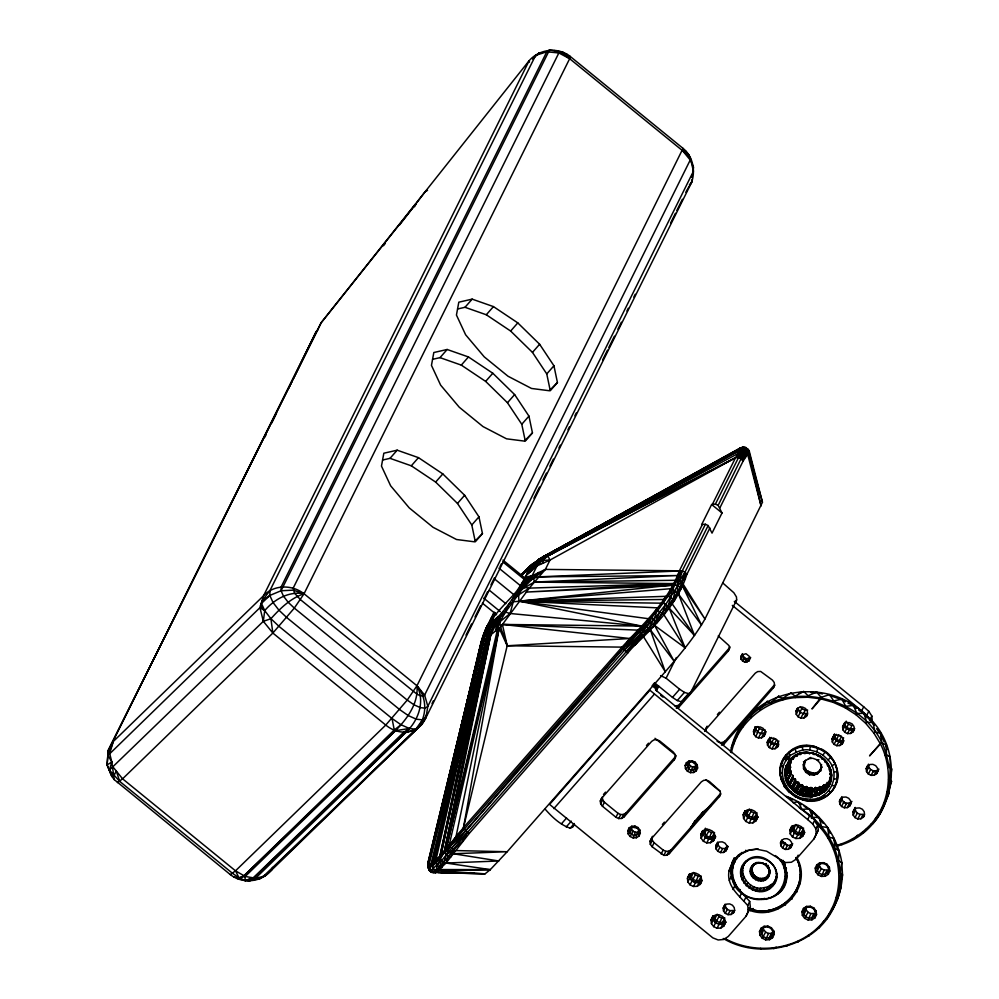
<?xml version="1.0" encoding="UTF-8"?>
<svg xmlns="http://www.w3.org/2000/svg" width="999" height="999" viewBox="0 0 999 999"><rect width="100%" height="100%" fill="white"/><g stroke="black" fill="none" stroke-linecap="round" stroke-linejoin="round"><path stroke-width="1.5" d="M702.434 524.4L701.635 524.65L711.638 504.52L715.396 504.12L718.144 505.407L722.015 512.974L712.025 533.116L708.141 525.549L705.406 524.25L702.434 524.4L679.32 570.978C668.169 601.51 643.356 623.651 622.04 647.127L463.486 827.609L441.083 854.982L430.107 865.084L429.795 867.856L431.431 872.277L433.991 872.577L431.431 872.277L430.769 870.678L429.345 870.491L428.321 867.944L428.271 861.662L481.368 642.307C486.051 622.102 500.424 609.053 513.736 594.592C524.999 582.454 528.159 564.26 543.993 556.268L740.509 448.988L741.071 447.914L743.343 447.152L746.053 447.652L749.4 451.673L762.449 502.285L704.957 619.005C694.043 638.186 679.507 655.007 665.272 671.765L507.18 851.735L490.309 869.63L485.039 873.85L431.431 872.277L429.345 870.491L427.834 866.558L428.271 861.662L481.368 642.307L488.723 625.162L492.632 620.566L492.632 619.405M806.218 788.099L811.962 788.149C809.465 795.366 804.407 796.977 798.351 794.08C792.644 790.234 787.274 785.601 785.564 778.521C786.026 775.224 788.086 765.309 791.32 771.44L790.671 773.975L792.956 775.486L792.919 778.134L795.429 779.17L792.132 785.788L792.582 790.097C805.793 803.858 833.366 794.655 831.518 774.375C830.294 755.306 804.158 745.004 790.671 758.865L790.883 759.515L793.343 758.74L794.655 756.093M527.435 572.14L527.447 570.978L535.726 562.337L735.564 457.679L738.523 457.542L741.258 458.828L743.044 461.213L719.917 507.792M743.044 461.213L749.125 452.023L745.841 448.563L741.071 447.914L543.081 556.918L740.509 448.988L735.564 457.679L549.999 560.064L545.367 569.405L529.295 588.111L500.724 626.81L486.85 638.061L429.345 870.491L435.639 872.789L446.041 863.036L469.293 833.378L627.847 652.896C639.31 639.16 654.008 625.936 657.679 607.867L519.155 601.186L513.261 601.848L508.903 603.97L500.886 614.198L493.431 620.616L483.766 636.276L428.271 863.748L431.206 853.408M776.061 880.519L775.386 879.907C782.879 859.327 747.09 847.602 742.02 869.417C737.262 888.148 767.644 899.025 775.037 880.756L771.965 885.464L772.464 886.35C757.042 903.246 728.121 876.198 746.378 860.813C761.787 846.965 787.524 870.816 772.464 886.35M810.813 788.636C808.104 788.548 793.031 783.516 802.372 784.827L799.088 791.445L800.311 794.342L804.969 796.353L805.356 795.654L811.887 796.715L811.912 794.292L815.409 787.462L818.868 788.735L823.875 786.725M790.883 759.515L795.404 755.232L801.673 752.859C811.213 751.335 825.299 755.144 827.484 765.609L829.994 767.869C832.492 774.3 831.156 780.843 828.471 786.862L824.175 791.745L818.481 795.129L811.887 796.715L804.969 796.353L800.586 794.367L804.045 787.112L806.555 786.563L808.428 788.448L804.969 796.353L809.477 796.153L813.211 788.96L818.868 788.735L822.627 787.025L824.075 784.864C831.655 782.567 821.303 794.917 818.481 795.129L814.197 795.741L811.912 794.292L810.114 796.066L813.698 788.848L815.409 787.462L814.197 795.741L811.887 796.715M451.598 766.97L480.931 642.619L486.288 627.834L494.155 612.437L494.817 612.562L486.288 627.834L484.64 633.266M777.634 893.069L780.519 891.195C788.548 882.567 786.4 870.354 783.041 860.364C806.268 914.16 712.125 910.451 735.626 858.491L741.995 852.384L742.382 853.358C720.841 867.507 737.624 902.159 761.5 899.425C784.227 900.174 793.768 868.143 775.324 855.556M469.293 833.378L465.771 830.781L463.486 827.609L507.18 645.779C504.945 635.564 496.853 624.962 500.886 614.198L490.771 634.902L444.468 850.798L437.137 865.471L435.826 872.651L433.067 872.277L432.617 863.336L486.85 638.061L485.526 635.139L487.799 629.957L495.079 619.592L490.122 628.221L486.975 637.961L439.885 856.243L435.839 863.024L432.317 866.208L428.321 867.944L430.107 865.084L428.271 865.271L428.808 868.955L428.808 866.633M724.887 938.536C757.604 956.443 803.109 949.587 825.649 918.743C847.264 889.947 841.245 846.702 815.446 822.552M723.251 938.486C763.611 962.424 824.487 944.492 837.574 897.264C841.133 885.938 839.372 874.038 841.807 862.524C839.797 849.924 834.852 837.999 827.609 827.509C817.319 813.236 802.721 802.547 786.313 796.353L792.744 799.937M836.463 846.19C894.942 832.142 910.813 750.112 863.985 713.348C821.465 672.827 741.42 691.358 730.494 752.022M803.258 798.476L810.314 799.275L811.051 801.023L803.208 800.124L803.258 798.476C786.325 794.992 775.786 773.001 787.212 758.84L786.151 755.157C810.189 725.861 857.779 768.219 828.958 793.955C805.206 817.294 763.736 779.67 786.45 754.557C779.158 763.161 777.522 776.835 784.827 785.888M111.838 776.448L107.093 764.909L108.217 750.524L321.178 322.714L529.158 60.677C539.31 49.063 557.929 46.653 570.129 56.369L683.041 148.376C692.981 156.381 695.654 170.679 691.583 182.48L425.986 717.544L421.628 724.55L271.366 870.316C261.426 882.329 242.495 884.227 230.332 874.612L114.236 779.595L111.838 776.448L107.093 764.909L108.217 750.524L321.178 322.714L415.696 204.083M425.986 717.544L422.515 719.879L416.308 719.193L408.291 715.584L399.687 709.602L286.775 617.582L278.896 610.139L272.952 602.372L269.83 595.454L270.017 590.446L535.614 55.382L546.803 51.786L549.512 49.95L562.999 52.248L569.655 58.691L682.567 150.699L690.309 157.867L693.431 171.266L427.822 706.318L425.986 717.544C418.456 734.44 399.325 736.3 385.764 725.062L272.852 633.054L263.336 621.316L259.94 607.667L263.549 595.741L529.158 60.677L529.482 62.138M114.236 779.595L111.813 762.012L108.029 755.394L113.299 741.495L263.549 595.741C274.038 584.365 292.232 584.565 304.046 593.756L416.958 685.764L424.625 695.067L427.822 706.318L425.112 708.154L420.242 707.617L413.973 704.782L407.23 700.099L294.318 608.091L288.162 602.26L283.491 596.178L281.056 590.759L281.194 586.838L546.803 51.786L558.853 52.947L569.655 58.691L304.046 593.756L294.318 608.091L272.852 633.054L122.59 778.82L117.42 782.592M687.961 188.324L691.583 182.48L691.683 179.982M526.523 574.525L531.418 570.891L531.893 566.833L542.082 559.003L743.244 448.064L743.343 447.152L745.841 448.563L744.917 450.874L718.144 505.407M789.048 764.71L785.476 772.339L785.751 776.385L790.571 767.22C789.485 760.501 782.292 773.064 787.287 773.838L790.571 767.22M828.683 914.622C837.861 903.583 841.545 888.96 842.519 874.899L840.321 872.951L838.586 860.601L839.035 850.299L834.789 848.563C827.609 831.742 815.172 817.145 799.337 807.954M446.278 848.563L499.787 619.705L490.122 628.221L440.122 858.503L443.668 862.487L446.041 863.036L498.826 860.988L453.246 853.733L453.446 849.537L467.569 832.317L626.123 651.835L641.783 635.302L635.439 644.617L626.123 651.835L622.04 647.127L507.18 645.779L499.175 628.084L446.278 848.563L490.771 634.902L493.206 625.599L497.564 617.444L490.122 628.221L486.251 630.781L482.892 636.538L480.931 642.619L486.85 638.061L439.885 856.243M265.372 874.824L259.603 878.908L245.017 880.569L245.217 876.448L395.479 730.694C407.18 718.731 418.593 703.371 416.958 685.764L683.041 148.376M751.66 876.173L752.547 875.486L752.672 873.014L751.972 868.431L754.482 863.785C741.658 876.66 769.58 888.923 769.667 869.867L768.356 875.261L769.005 875.936C763.736 887.462 744.667 877.209 751.56 866.483C757.517 857.105 773.701 865.796 769.005 875.936M769.68 870.978L768.293 868.481L768.418 866.021M831.643 774.138L829.682 778.109L830.494 781.181L828.471 786.862L823.476 790.334L824.175 791.745L823.126 791.732L827.097 782.367M755.556 879.807L757.829 877.846L753.446 875.236L752.035 873.001L752.672 873.014C755.506 880.044 767.244 880.494 769.455 872.776L768.818 873.663L769.53 872.264L768.993 873.064L769.705 873.526M768.93 868.506L763.174 863.136L758.129 863.061L753.221 864.597L753.758 865.159L754.482 863.785M826.398 788.636L826.585 785.826L831.855 775.524M793.905 779.495L795.429 779.17L795.791 781.63L799.262 784.14L798.825 784.702L803.795 787.012L800.099 794.168L798.351 794.08L799.088 791.445L796.29 792.132L792.582 790.097L796.24 781.917L798.613 782.329C800.162 789.422 809.452 783.228 800.311 794.342L803.795 787.012L802.372 784.827M828.558 785.539L829.819 783.091L828.471 786.862L826.585 785.826L828.82 785.351M760.751 881.093L760.314 878.496L758.079 880.781M788.848 767.02L789.048 764.385M732.529 874.525L732.23 878.021L732.929 878.196M798.101 753.596L796.777 756.243L793.818 756.668L793.343 758.74L790.484 759.54L790.571 761.9C780.144 766.221 784.814 788.798 795.329 788.948L799.262 784.14L795.841 791.832L793.406 789.073L792.582 790.097M785.289 876.235L786.313 875.998L786.962 872.489L786.038 871.802L786.338 868.306L784.078 868.156M427.834 866.558L428.271 861.662M837.212 845.179C850.399 841.62 862.1 833.678 871.353 823.738L872.452 824.075C889.747 805.619 890.284 780.306 890.171 756.68L886.425 754.832C868.206 686.126 755.331 671.865 733.316 744.842M293.556 378.221L316.096 331.73L317.994 329.633M780.519 775.299L780.431 767.819L783.915 758.104L787.212 758.84L789.247 760.489L788.099 763.186L790.271 760.202L789.247 760.489C786.875 764.685 781.293 775.236 788.036 778.059L787 781.131L789.672 782.105L792.956 775.486M753.758 865.159L753.845 864.322L752.447 866.645L751.56 866.483M767.644 878.034L767.195 876.335L767.744 876.897L766.995 876.573L765.359 878.658L765.709 879.669M759.565 891.47L760.726 888.236L767.482 887.037L773.014 883.353M441.083 854.982L486.975 637.961L487.799 629.957M732.404 868.955L733.94 861.712L736.063 858.166L736.625 858.965M627.847 652.896L626.123 651.835L646.753 626.823L656.081 609.777L657.654 610.514L672.389 590.109L681.455 570.879L677.097 575.574C678.059 584.215 678.321 593.069 674.138 601.048L670.841 597.315L668.343 596.303L665.471 597.452C654.432 616.92 637.674 632.292 624.313 650.299L465.771 830.781L441.521 860.763L430.894 870.466M871.353 823.738C890.521 802.16 893.443 769.305 880.406 743.88L881.642 743.056L886.375 744.642L886.425 754.832L889.197 767.07L891.907 769.03L889.909 779.445L891.57 781.355L888.523 791.645L889.16 793.343L879.682 814.247L878.383 815.084M792.132 785.788L788.199 784.752L787.287 781.38L790.871 774.163L787.175 781.33L790.671 773.975L789.36 769.517L785.838 776.885L789.51 769.742L790.596 773.501L786.975 780.856L787.337 777.697L785.564 778.521L786.975 780.856L790.571 773.738L788.96 768.731M708.141 525.549L685.014 572.127L681.842 582.055L681.043 588.935L680.094 586.85L675.399 584.74L519.155 601.186C517.045 593.019 521.953 586.213 526.785 580.244L528.384 581.131L533.728 578.196L545.367 569.405L682.28 570.841L685.014 572.127L686.8 574.512C677.946 602.872 656.343 624.475 635.439 644.617M760.726 888.236C747.689 888.648 737.25 872.214 745.866 861.4L744.817 863.511L743.955 863.298M748.463 908.203C778.209 921.403 812.624 886.962 796.053 857.704L796.89 857.691C813.948 887.799 778.508 923.238 747.901 909.614M493.543 617.032L485.502 629.72L482.879 635.938L482.342 639.997M795.154 697.614L807.904 697.24L808.091 695.741L803.696 691.458L795.154 696.128L795.154 697.614C765.296 700.536 737.312 722.714 731.418 752.722M113.074 767.082L122.59 778.82L235.502 870.828L245.217 876.448L259.603 878.908L253.559 877.946L245.017 880.569L239.036 877.871L232.63 873.413L119.718 781.405L109.415 770.067L263.336 621.316L264.71 610.626L261.463 603.421L261.9 601.186L270.017 590.446M496.828 629.994L499.75 621.878L505.744 611.75L532.205 575.574L536.85 566.221L536.763 562.637L534.003 563.024L531.63 564.71L521.216 574.612M759.652 912.124L759.852 910.626M805.132 761.001L803.346 764.597L806.156 769.592L805.768 772.302L809.415 774.637L813.686 775.174L817.594 773.763L821.84 767.095L819.804 762.824L816.795 759.752L812.724 758.266L808.503 758.716L805.132 761.001L803.346 764.597L803.583 768.668L805.768 772.302L807.579 771.016L813.149 773.201L817.02 772.577L820.129 770.404L821.84 767.095M820.828 698.863L833.154 702.322L833.703 700.898L829.532 694.655L821.053 697.339L811.962 708.953L820.828 698.863L821.053 697.339L816.683 692.07L808.091 695.741M828.883 784.927L828.571 782.142L830.294 781.43L828.895 785.077L830.981 780.893L830.381 780.431L831.143 776.435L829.869 773.888L830.893 772.152L827.509 763.848C829.257 764.66 832.841 775.911 829.12 769.655L829.645 768.019L830.718 771.765M674.949 590.909L672.252 603.97L694.492 635.414L678.558 594.193L671.216 588.661L519.155 601.186L641.72 626.073L645.104 625.024L648.613 618.743L651.485 617.906L657.005 622.777L661.987 613.786L665.709 604.457L677.946 585.339L682.28 570.841L705.406 524.25M499.787 619.705L495.479 631.081L497.889 617.132L488.486 636.75L444.468 850.798L444.942 852.871L448.501 856.493L450.624 857.117L453.446 849.537L462.15 841.87L467.569 832.317L451.536 848.089L450.012 846.39L449.238 844.904L499.175 628.084L463.486 827.609M750.574 873.788L751.548 873.313L751.972 870.216L750.187 871.253M787.237 768.406L785.414 772.102L787.299 765.346M789.135 785.039L789.672 782.105L788.199 784.752L792.269 788.998L795.791 781.63L792.132 788.748L789.56 785.501L793.144 778.283L789.422 785.464L792.919 778.134L789.135 785.039L792.731 777.672L788.199 784.752L789.135 785.039L792.769 777.921L789.222 785.301M691.77 177.472L692.282 174.575M692.794 171.678L693.568 167.345L691.733 163.274M785.901 760.651L783.915 758.104C792.594 755.306 799.849 748.201 809.677 750.024L810.339 746.29L814.547 746.378L818.044 748.189L828.433 753.87L827.959 754.645L830.968 756.905L828.146 759.964C841.707 774.387 830.181 800.099 810.314 799.275M429.295 861.038L428.296 863.785L429.433 857.492M785.664 878.87L786.176 876.235M824.075 784.864L819.192 794.055L824.075 784.864L822.664 792.157L818.481 795.129L816.42 793.194L819.704 786.575L822.389 787.137L818.481 795.129L822.127 787.125L818.868 788.735L818.593 788.036M464.323 829.095C451.198 837.774 447.003 853.67 441.783 867.607L439.323 867.257L435.839 863.024L464.323 829.095L622.914 648.663L645.104 625.024L650.312 629.77L674.213 661.35L654.632 625.474L655.469 621.378L659.815 611.975L665.709 604.457L694.492 635.414M798.825 784.702L805.107 787.936L806.555 786.563L804.944 795.753L808.691 788.498L804.969 796.353M686.413 151.561L682.567 150.699L690.234 160.015L424.625 695.067L423.139 696.078L420.479 695.779L417.033 694.23L300.437 599.65L294.505 593.131L293.244 588.011L558.853 52.947L560.339 51.948L569.655 58.691L570.129 56.369L567.42 55.494M456.118 836.163L499.175 628.084M830.793 771.89L829.994 767.869L826.573 761.95L825.574 762.287L824.337 759.827L821.827 758.765C820.616 755.868 817.007 753.883 813.885 754.532L812.025 753.221L815.346 753.845L811.4 753.046L809.477 753.646C805.731 751.61 798.538 751.922 796.777 756.243L795.404 755.232L794.105 756.593M497.052 622.102L499.837 617.557L505.744 611.75L508.903 603.97L517.382 591.87L534.29 582.092L677.297 580.269L681.842 582.055L678.558 594.193L701.51 625.049L682.467 585.938L681.842 582.055L685.514 572.789L684.852 578.921L677.946 585.339M746.315 452.122L741.758 459.49L745.204 457.342L746.315 452.122L741.258 458.828M831.093 776.31L830.843 772.477M417.57 728.059C427.347 715.871 427.072 697.677 416.958 685.764L407.23 700.099L385.764 725.062L235.502 870.828L230.332 874.612M821.565 764.472L820.254 770.741L817.594 773.763L817.02 772.577L813.686 775.174L813.149 773.201L809.415 774.637L807.579 771.016L803.583 768.668L805.556 760.089M428.271 863.748L483.991 640.334L428.658 865.234L486.85 638.061L435.789 860.576L432.617 863.336L429.795 867.856M439.785 817.02L443.007 803.371M443.731 800.336L450.874 770.004M486.85 638.061L434.028 861.887L434.99 861.413L435.839 863.024M439.81 817.219L441.958 808.179M444.817 796.116L445.891 791.583M447.689 784.053L450.911 770.479M451.623 767.457L481.368 642.307L428.271 862.949L483.116 641.021L485.526 635.139L486.975 637.961M785.564 778.521L789.51 769.742M446.853 788.273L447.952 783.74M453.771 759.502L454.87 754.957M456.68 747.377L458.141 741.32M461.788 726.173L462.874 721.628M465.784 709.515L466.883 704.969M468.693 697.389L470.879 688.311M473.788 676.186L474.887 671.64M477.797 659.527L478.896 654.982M825.649 918.743L826.797 919.005L837.699 898.8L841.133 887.1L839.984 885.276L842.519 874.899L841.807 862.524L838.586 860.601L834.789 848.563L834.252 838.523L829.058 837.125L827.871 838.036M428.271 865.271L483.991 640.334M633.104 837.911L635.364 832.279L637.737 832.155L636.038 835.576L636.375 837.749L633.104 837.911L630.094 836.488L628.146 833.865L627.772 830.743L629.07 827.959L631.705 826.26L634.964 826.098L637.974 827.522L639.934 830.144L640.309 833.266L639.01 836.051L636.375 837.749M690.434 772.664L692.682 767.032L696.965 765.671L695.267 769.093L693.356 770.329L688.786 769.417L687.1 765.234L689.959 761.975L692.332 761.862L695.941 764.797L695.267 769.093L696.328 770.803L693.693 772.502L690.434 772.664L687.412 771.24L685.464 768.618L685.089 765.496L686.388 762.712L689.023 761.013L692.282 760.851L695.292 762.274L697.252 764.897L697.627 768.019L696.328 770.803M701.435 878.995L698.975 880.581L695.941 880.731L693.131 879.395L691.308 876.947L690.958 874.038L689.235 874.262L689.685 877.896L691.957 880.956L695.466 882.616L698.176 876.21L701.223 876.061M708.778 839.035L711.5 832.629L714.535 832.479L712.287 837L712.574 838.86L708.778 839.035L705.269 837.387L702.996 834.327L702.559 830.681L704.27 830.469L705.394 828.208M719.055 924.387L721.765 917.969L724.812 917.819L722.564 922.339L722.851 924.2L719.055 924.387L715.546 922.726L713.261 919.667L712.824 916.033L714.547 915.808L714.897 918.718L716.72 921.165L719.53 922.489L722.564 922.339L725.024 920.753L725.923 922.214L722.851 924.2M751.198 819.18L753.908 812.774L756.955 812.624L754.707 817.132L754.994 818.993L751.198 819.18L747.689 817.519L745.404 814.46L744.967 810.826L746.69 810.601L747.04 813.511L748.863 815.958L751.673 817.282L754.707 817.132L757.167 815.559M765.721 939.872L768.443 933.466L771.478 933.316L773.938 931.73L771.69 936.25L769.23 937.824L766.196 937.974L763.386 936.65L761.563 934.202L761.213 931.293L762.437 928.695L764.884 927.109L767.931 926.972L770.729 928.296L772.552 930.743L772.901 933.653L771.69 936.25L772.589 937.699L769.517 939.684L765.721 939.872L762.212 938.211L759.939 935.151L759.502 931.518L761.026 928.271L764.085 926.298L767.894 926.11L771.39 927.759L773.676 930.818L774.113 934.465L772.589 937.699M797.864 834.664L800.586 828.258L803.621 828.109L801.373 832.629L801.66 834.477L797.864 834.664L794.355 833.004L792.082 829.957L791.645 826.31L793.356 826.098L793.706 829.008L795.529 831.443L798.338 832.779L801.373 832.629L803.833 831.043L804.732 832.504L802.597 836.413L799.6 838.348L795.891 838.523L792.469 836.912L790.246 833.928L789.822 830.381L791.308 827.209L794.292 825.274L798.001 825.099L801.423 826.71L803.646 829.694L804.083 833.253L802.597 836.413M808.141 920.004L810.851 913.598L813.898 913.448L811.65 917.969L811.937 919.817L808.141 920.004L804.632 918.356L802.359 915.296L801.91 911.65L803.433 908.416L806.505 906.43L810.301 906.243L813.81 907.904L816.096 910.963L816.533 914.597L815.009 917.844L811.937 919.817M821.453 876.435L824.175 870.017L827.209 869.867L824.962 874.387L825.249 876.248L821.453 876.435L817.944 874.774L815.671 871.715L815.234 868.081L816.745 864.834L819.817 862.849L823.613 862.661L827.122 864.322L829.407 867.382L829.844 871.016L828.321 874.262L825.249 876.248M755.893 891.046L757.23 887.824M484.54 633.391L485.502 629.72L493.031 618.369L490.172 621.902L495.017 613.324M441.521 860.763L438.349 870.766L435.714 870.591L433.516 868.793M812.637 800.137C841.17 799.749 845.541 761.738 821.965 749.25L806.705 745.491L802.509 746.415L792.12 749.737L783.915 758.104M776.56 893.955L777.534 894.105L782.941 887.836L786.101 880.756L786.962 875.636L786.313 875.998M668.343 596.303L670.079 590.397M109.415 770.067L111.813 762.012L109.678 753.421L113.299 741.495M768.993 873.064L769.667 869.867M489.685 622.564L490.934 618.493L494.817 612.562M812.187 788.91L818.868 788.735L819.704 786.575L818.193 788.461L813.473 788.96L809.739 796.24L813.211 788.96L810.963 787.449L807.679 794.068L809.477 796.153L811.962 788.149M750.411 910.589L750.861 909.14L753.371 908.528M791.87 758.953C790.958 764.522 784.939 766.233 784.914 771.94L785.751 776.385L790.384 767.519L789.135 765.209L785.476 772.339L784.914 771.94L787.474 769.605L790.758 762.986L789.759 760.751M745.204 457.342L748.239 449.338L753.221 468.356M795.429 779.17L792.132 788.748L795.704 781.393M729.033 870.928L734.19 858.066L729.033 870.928C726.211 886.188 739.148 895.429 747.702 905.519L748.388 911.188L746.016 916.258L728.246 936.475L723.751 939.472L718.169 939.972L712.836 937.861L549.587 804.407L649.887 690.222L807.691 819.58L812.786 824.075L815.833 828.795L816.245 834.177L813.935 838.948L796.166 859.165L791.37 862.262L785.451 862.549L766.645 851.21L756.743 849.225L746.94 850.536L738.411 855.007L732.192 862.087M751.91 869.005L751.198 871.003L752.135 867.831L750.524 868.755M753.358 878.233L755.594 876.573L756.093 878.795M648.613 618.743L519.155 601.186L663.348 603.209L665.471 597.452M453.246 853.733L507.18 851.735L455.469 850.561L453.446 849.537L448.501 856.493L446.041 863.036L490.309 869.63L438.349 870.766L485.039 873.85L437.987 872.626M732.392 870.092L731.68 869.654L732.467 865.584L735.626 858.491M809.677 750.024L816.608 751.723L818.044 748.189M833.703 700.898L841.907 699.15L841.67 699.737L829.47 695.304M735.464 737.524L731.393 747.527L732.317 748.288M751.96 865.571L752.284 867.02L752.996 865.634L752.447 866.645M768.356 875.261L768.681 874.475L767.12 877.172M490.634 620.991L494.155 612.437L492.445 616.52M756.48 862.449L753.97 864.934M752.347 889.934L753.845 886.762M765.022 877.809L764.472 879.058L765.197 877.696L765.571 878.258L765.022 877.809L763.211 879.62L763.348 880.706M680.094 586.85C673.801 602.085 660.064 612.674 652.959 627.135L648.688 628.621L640.434 634.015L624.313 650.299M673.064 599.05L669.13 608.054L685.127 647.864L654.632 625.474M751.498 868.718L752.597 866.233M823.663 784.852L818.905 794.367L816.42 793.194L814.797 795.529L818.381 788.311L814.697 795.641L818.193 788.461L814.46 795.766L817.931 788.511L814.197 795.741L812.125 794.08M766.995 876.573L766.483 877.721L767.195 876.335M786.975 780.856L791.32 771.44L788.036 778.059M600.299 801.011L601.485 798.488L651.648 741.395L654.045 739.847L657.005 739.697L659.74 740.996L673.289 752.035L675.074 754.42L675.411 757.267L674.225 759.789L624.075 816.882L621.678 818.431L618.706 818.581L615.971 817.282L602.422 806.243L600.649 803.858L600.299 801.011L602.297 796.99L602.647 799.824L604.42 802.209L617.969 813.261L620.716 814.547L623.676 814.41L626.073 812.861L676.223 755.768M639.01 836.051L637.949 834.34L638.623 830.044L637.2 828.134L632.642 827.222L629.782 830.481L630.044 832.754L633.666 835.701L637.949 834.34L639.085 832.067M685.177 698.276L680.057 704.108L678.059 708.129L728.209 651.048L729.395 648.513L729.058 645.666L718.244 635.926M649.987 841.495L651.173 838.973L701.323 781.88L703.721 780.331L706.68 780.182L709.427 781.48L720.229 791.233L720.579 794.068L719.392 796.603L669.23 853.695L666.845 855.231L663.873 855.381L652.11 846.727L650.324 844.342L649.987 841.495L652.497 836.288M740.783 657.092L741.733 655.057L746.016 653.708L749.625 656.655L748.95 660.951L744.667 662.3L741.058 659.365L740.783 657.092L742.482 653.671L742.756 655.931L746.365 658.878L750.649 657.529L748.95 660.951M700.736 834.752L702.222 831.58L705.207 829.657L708.915 829.47L712.337 831.093L714.56 834.078L714.984 837.624L713.511 840.783L710.514 842.719L706.805 842.906L703.383 841.283L701.161 838.298L700.736 834.752L702.734 830.718L703.159 834.277L701.161 838.298M774.35 684.989L725.224 740.908L723.226 744.942L773.376 687.849L774.562 685.314L774.213 682.479L772.439 680.094L760.664 671.44L757.704 671.578L755.306 673.126L705.157 730.219M261.9 601.186L269.83 595.454L281.056 590.759L549.512 49.95M753.496 731.293L754.72 728.696L757.18 727.11L760.214 726.96L763.024 728.283L764.847 730.731L765.197 733.641L763.973 736.238L761.525 737.824L758.478 737.974L755.681 736.65L753.858 734.203L753.496 731.293L755.182 727.909M687.424 878.321L688.898 875.161L691.895 873.226L695.604 873.051L699.025 874.662L701.248 877.646L701.673 881.193L700.199 884.365L697.202 886.3L693.493 886.475L690.072 884.864L687.849 881.88L687.424 878.321L689.422 874.3L689.847 877.846L692.07 880.831L695.491 882.454L699.2 882.267L702.197 880.331M715.709 846.078L716.895 843.543L719.292 841.995L722.252 841.857L724.999 843.144L726.773 845.541L727.11 848.376L725.923 850.911L723.526 852.459L720.566 852.597L717.831 851.31L716.046 848.913L715.709 846.078L717.707 842.057L718.044 844.892L719.829 847.277L722.564 848.576L725.536 848.426L727.921 846.877L725.923 850.911M767.195 742.357L768.381 739.834L770.778 738.286L773.738 738.136L776.473 739.435L778.258 741.82L778.596 744.655L777.409 747.19L775.012 748.738L772.052 748.888L769.317 747.589L767.532 745.204L767.195 742.357L768.918 738.885M743.144 814.884L744.63 811.725L747.627 809.789L751.335 809.615L754.757 811.225L756.98 814.21L757.404 817.756L755.918 820.928L752.921 822.851L749.225 823.039L745.803 821.428L743.581 818.443L743.144 814.884L745.154 810.863L745.579 814.41L747.801 817.394L751.223 819.018L754.932 818.83L757.916 816.895L755.918 820.928M795.916 711.425L797.127 708.84L799.587 707.255L802.634 707.105L805.431 708.428L807.254 710.876L807.604 713.786L806.393 716.383L803.933 717.969L800.898 718.119L798.089 716.783L796.265 714.347L795.916 711.425L797.602 708.041M711.013 920.091L712.487 916.932L715.484 914.997L719.193 914.809L722.614 916.433L724.837 919.417L725.262 922.964L723.776 926.123L720.791 928.059L717.082 928.246L713.661 926.622L711.438 923.638L711.013 920.091L713.011 916.071L713.436 919.617L715.659 922.601L713.661 926.622M723.176 908.141L724.362 905.618L726.76 904.07L729.732 903.92L732.467 905.219L734.24 907.604L734.59 910.439L733.403 912.974L731.006 914.522L728.034 914.659L725.299 913.373L723.526 910.988L723.176 908.141L725.174 904.12L725.524 906.955L727.297 909.34L730.044 910.638L733.004 910.489L731.006 914.522M731.031 866.895C728.209 882.154 741.146 891.395 749.7 901.485L750.386 907.167L746.016 916.258M780.494 842.894L781.68 840.371L784.078 838.823L787.05 838.673L789.784 839.972L791.558 842.357L791.907 845.191L790.721 847.726L788.323 849.275L785.351 849.425L782.617 848.126L780.843 845.741L780.494 842.894L781.83 840.209M831.98 739.185L833.166 736.65L835.564 735.102L838.536 734.952L841.27 736.251L843.044 738.636L843.393 741.483L842.207 744.005L839.809 745.554L836.837 745.704L834.103 744.405L832.329 742.02L831.98 739.185L834.315 734.327M842.594 726.922L843.805 724.325L846.265 722.739L849.3 722.589L852.11 723.913L853.933 726.36L854.282 729.27L853.059 731.867L850.611 733.453L847.564 733.603L844.767 732.279L842.944 729.832L842.594 726.922L844.829 722.402L845.179 725.311L847.002 727.759L853.646 729.757M839.46 801.248L840.646 798.713L843.044 797.165L846.003 797.027L848.738 798.313L850.524 800.711L850.861 803.546L849.674 806.081L847.277 807.629L844.317 807.766L841.57 806.48L839.797 804.083L839.46 801.248L841.183 797.776M828.321 874.262L827.422 872.801L828.633 870.216L828.283 867.294L826.46 864.859L823.651 863.523L820.616 863.673L818.156 865.259L816.945 867.856L817.294 870.766L819.118 873.213L821.927 874.537L824.962 874.387L827.422 872.801L828.546 870.541M866.17 768.681L867.394 766.083L869.854 764.51L872.889 764.36L875.698 765.684L877.522 768.131L877.871 771.041L876.647 773.638L874.2 775.224L871.153 775.361L868.343 774.038L866.533 771.59L866.17 768.681L867.856 765.296M815.009 917.844L814.11 916.383L815.321 913.785L814.972 910.876L813.149 908.428L810.339 907.104L807.304 907.254L804.844 908.84L803.633 911.438L803.983 914.347L805.806 916.795L808.616 918.118L811.65 917.969L814.11 916.383L815.783 912.999M852.859 812.262L854.083 809.665L856.53 808.079L859.577 807.929L862.374 809.252L864.197 811.7L864.547 814.61L863.336 817.207L860.876 818.793L857.841 818.943L855.032 817.619L853.208 815.172L852.859 812.262L855.194 807.404M809.477 796.153L812.961 788.848M814.197 795.741L817.669 788.448M808.203 788.298L804.707 795.629L800.586 794.367L804.307 787.112L805.107 787.936L803.795 787.012M822.127 787.125L818.656 794.392L822.389 787.137M787.861 763.373L789.247 760.489L787.749 763.586L788.586 765.571L786.313 765.584L786.363 767.294M800.099 794.168L803.621 786.825L798.351 794.08L796.428 792.107L800.012 784.902L796.29 792.132L799.749 784.852L796.028 792.057L799.525 784.702L795.841 791.832L795.329 788.948L798.613 782.329M826.136 784.927L822.664 792.157L819.118 794.18L822.627 787.025L818.905 794.367M795.841 791.832L799.387 784.477M790.571 773.738L787 781.131L790.671 773.975M264.885 437.137L266.258 434.328M271.716 423.101L276.498 413.286M288.773 388.037L292.195 381.019M752.547 875.486L753.783 874.774L753.109 876.16L753.958 875.062L754.095 877.359M658.928 686.363L656.143 690.421L814.784 820.042L817.831 824.762L818.256 830.157L813.935 838.948M271.366 870.316L272.739 867.507L271.366 870.316L267.769 873.026M828.596 784.24L826.248 789.035L828.708 784.115M755.594 876.573L754.919 877.946L755.756 876.722M823.076 791.87L826.598 784.727M316.084 331.93L108.192 750.711L108.029 755.394L259.94 607.667L264.71 610.626L270.916 618.718L279.121 626.473L392.033 718.493L400.986 724.725L409.34 728.483L415.821 729.208L422.515 719.879M113.849 775.861L116.259 771.003L119.718 781.405M423.713 720.366L421.628 724.55L263.349 876.41L255.482 878.296L405.744 732.529C418.269 720.878 425.374 701.798 416.958 685.764M425.099 717.569L426.486 714.772M432.03 703.596L433.416 700.799M466.009 635.139L471.553 623.963M475.024 616.982L480.569 605.806M484.04 598.826L487.512 591.833M490.971 584.852L494.443 577.872M499.987 566.695L501.373 563.898M533.966 498.239L539.522 487.062M542.981 480.069L546.453 473.089M549.925 466.108L553.384 459.115M558.941 447.939L560.327 445.154M567.956 429.782L569.343 426.985M574.887 415.809L576.273 413.012M602.622 359.927L607.479 350.149M608.866 347.352L614.41 336.176M617.882 329.195L621.353 322.215M626.897 311.039L628.284 308.241M633.828 297.065L635.227 294.268M670.591 223.027L675.449 213.249M676.835 210.452L682.379 199.276M685.851 192.283L687.237 189.498M712.437 504.258L735.564 457.679L547.165 556.143C540.009 554.37 507.567 588.661 529.52 567.582M715.396 504.12L743.244 448.064L737.699 457.579L737.549 453.783L746.053 447.652L742.195 447.502L739.285 448.514L538.461 559.602L740.222 449.55L741.957 450.149L739.747 450.462L547.165 556.143L543.993 556.268L540.072 559.078M686.8 574.512L709.914 527.934M545.204 809.202C551.947 816.957 560.277 824.937 570.242 828.183L572.452 827.16L573.826 824.387M600.649 803.858L602.647 799.824M602.422 806.243L604.42 802.209M722.851 583.029L733.878 592.769L736.45 596.94L736.663 599.937L690.671 692.582L688.461 693.606L684.427 692.394L679.645 689.248L666.096 678.209L676.36 657.517M615.971 817.282L617.969 813.261M618.706 818.581L620.716 814.547M621.678 818.431L623.676 814.41M676.323 708.341L677.659 705.656L680.057 704.108M624.075 816.882L626.073 812.861M630.906 828.196L629.782 830.481L627.772 830.743M628.146 833.865L630.044 832.754L631.755 829.332L633.166 831.243L630.094 836.488M674.225 759.789L675.561 757.105M728.209 651.048L729.545 648.363M704.632 731.405L707.155 726.186L705.968 728.721L706.305 731.555M685.089 765.496L687.1 765.234L688.798 761.812L689.073 764.085L687.362 767.507L685.464 768.618M741.058 659.365L742.756 655.931L741.445 655.844M650.324 844.342L652.322 840.309L651.985 837.474M689.073 764.085L690.496 765.996L687.412 771.24M742.482 661.263L744.18 657.841L743.406 658.466L746.415 659.889L746.365 658.878L744.667 662.3M652.11 846.727L654.108 842.694L652.322 840.309M695.054 766.907L693.356 770.329L693.693 772.502M747.04 662.187L748.738 658.766M661.138 854.083L663.136 850.062L654.108 842.694M663.873 855.381L665.871 851.348L668.843 851.21L671.241 849.662L720.366 793.73M666.845 855.231L668.843 851.21M721.49 745.142L722.826 742.457L725.224 740.908M669.23 853.695L671.241 849.662M736.151 736.163L740.871 726.623L748.101 716.795L750.237 716.595L756.967 708.303L759.839 708.865L767.232 701.373L770.716 702.772L771.066 704.17M719.392 796.603L720.716 793.918M773.376 687.849L774.712 685.164M756.48 726.86L755.144 729.545L754.857 727.185M753.858 734.203L756.093 729.682L755.744 726.773M703.383 841.283L705.381 837.249L708.803 838.873L712.512 838.685L715.509 836.762L713.511 840.783M757.367 732.529L759.365 728.508L757.891 726.51M702.996 834.327L704.62 833.378L706.867 828.858L708.691 831.305L705.269 837.387M755.681 736.65L757.916 732.13L756.093 729.682L754.982 729.607L754.682 727.172M758.478 737.974L760.726 733.453L763.76 733.303L766.221 731.718M706.805 842.906L708.803 838.873M760.788 734.153L762.786 730.119L765.259 729.994M687.849 881.88L689.847 877.846M761.525 737.824L763.76 733.303L764.56 734.128M710.514 842.719L712.512 838.685M690.072 884.864L692.07 880.831M763.973 736.238L765.659 732.854M689.685 877.896L691.308 876.947L693.556 872.439L695.379 874.874L691.957 880.956M693.493 886.475L695.491 882.454M700.661 877.184L698.975 880.581L699.263 882.429L695.466 882.616M697.202 886.3L699.2 882.267M716.046 848.913L718.044 844.892M767.532 745.204L769.829 740.571L771.615 742.956L777.934 744.742M778.845 741.021L777.522 743.706L774.55 743.843L771.815 742.557L770.029 740.172L771.365 737.487M700.199 884.365L701.523 881.68M717.831 851.31L719.829 847.277M769.317 747.589L771.615 742.956L771.091 743.368L769.68 741.458M771.815 742.557L773.813 738.523L776.548 739.822L774.55 743.843M720.566 852.597L722.564 848.576M772.052 748.888L774.35 744.255L774.387 744.917L771.091 743.368M723.526 852.459L725.536 848.426M775.012 748.738L777.322 744.105M777.409 747.19L778.558 744.879M743.581 818.443L745.579 814.41M796.265 714.347L798.513 709.827L797.389 709.74M745.803 821.428L747.801 817.394M799.787 712.674L801.785 708.641L800.299 706.655M745.404 814.46L747.04 813.511L749.275 808.99L751.098 811.438L747.689 817.519M798.089 716.783L800.336 712.275L798.513 709.827M800.898 718.119L803.146 713.598L806.181 713.448L803.933 717.969M749.225 823.039L751.223 819.018M803.208 714.285L805.206 710.264L807.679 710.139M752.921 822.851L754.932 818.83M806.393 716.383L807.517 714.123M729.307 880.456L731.305 876.435M790.758 762.986L785.514 771.815L787.287 768.256M789.135 765.209L785.564 772.427L785.751 776.385L789.322 769.267L785.714 776.673L789.36 769.517L790.421 773.563L789.16 768.331M711.438 923.638L713.436 919.617M744.143 864.197L743.094 866.308L742.145 866.233M743.069 867.294L742.02 869.417L741.021 869.492M713.261 919.667L714.897 918.718L717.145 914.197L718.968 916.645L715.546 922.726M732.991 889.535L734.989 885.514M742.682 870.579L740.621 872.939M723.526 910.988L725.524 906.955M743.019 873.913L740.971 876.435M717.082 928.246L719.08 924.212L722.789 924.038L725.786 922.102L723.776 926.123M725.299 913.373L727.297 909.34M744.043 877.159L742.045 879.844M720.791 928.059L722.789 924.038M728.034 914.659L730.044 910.638M745.716 880.181L743.793 883.016M739.635 897.065L741.633 893.031M747.976 882.866L746.166 885.838M733.403 912.974L734.727 910.289M750.724 885.089L749.063 888.173M744.143 900.736L746.141 896.715M804.307 787.112L800.723 794.317L803.271 793.181L806.555 786.563M747.702 905.519L749.7 901.485M805.356 795.654L808.94 788.448L810.963 787.449M748.388 911.188L750.386 907.167M780.843 845.741L782.841 841.707L784.615 844.093L787.362 845.391L790.321 845.241L792.719 843.705L790.721 847.726M832.329 742.02L834.627 737.387L834.277 734.552M843.643 737.836L842.307 740.521L839.347 740.671L836.6 739.372L834.827 736.987L836.163 734.302M789.822 830.381L791.82 826.348L792.244 829.894L794.467 832.879L797.889 834.502L801.598 834.315L804.595 832.379L801.66 834.477M782.617 848.126L784.615 844.093M834.103 744.405L836.4 739.772L833.753 737.324M836.6 739.372L838.598 735.339L841.345 736.638L839.347 740.671M790.246 833.928L792.244 829.894M844.904 723.838L846.228 721.153M764.185 887.961L763.199 891.195M842.944 729.832L845.179 725.311M785.351 849.425L787.362 845.391M836.837 745.704L839.148 741.071L842.731 741.57L839.172 741.745L835.888 740.184L834.465 738.273M767.482 887.037L766.658 890.209M792.469 836.912L794.467 832.879M853.583 729.595L849.874 729.782L846.453 728.159L848.451 724.125L846.977 722.14M792.082 829.957L793.706 829.008L795.953 824.487L797.776 826.935L794.355 833.004M844.767 732.279L847.002 727.759L846.34 728.283L849.849 729.944L849.812 729.083L847.564 733.603M788.323 849.275L790.321 845.241M839.809 745.554L842.107 740.921M770.466 885.476L769.792 888.573M842.207 744.005L843.93 740.534M775.386 879.907L776.448 877.796L773.988 882.879L774.587 883.628M795.891 838.523L797.889 834.502M849.874 729.782L851.872 725.749L848.451 724.125M831.18 771.24L829.869 773.888L831.518 774.375M807.691 819.58L809.689 815.546M863.685 706.805L868.78 711.288L871.827 716.008L869.817 720.042L866.77 715.321L861.675 710.826L863.685 706.805L734.302 601.373M850.611 733.453L852.846 728.933M799.6 838.348L801.598 834.315M853.059 731.867L854.744 728.483M812.786 824.075L814.784 820.042M866.77 715.321L868.78 711.288M796.166 859.165L798.164 855.144M762.899 927.909L761.213 931.293L759.502 931.518M815.833 828.795L817.831 824.762M759.939 935.151L761.563 934.202L763.81 929.682L765.634 932.129L762.212 938.211M816.245 834.177L818.256 830.157M771.478 933.316L769.23 937.824L769.517 939.684M839.797 804.083L842.095 799.45L841.757 796.615M841.57 806.48L843.88 801.847L841.22 799.387M844.317 807.766L846.615 803.134L849.575 802.996L851.972 801.448M847.277 807.629L849.575 802.996L850.199 803.633M815.234 868.081L816.945 867.856L819.192 863.336L819.542 866.245L817.294 870.766L815.671 871.715M866.533 771.59L868.768 767.082L868.418 764.16M849.674 806.081L851.398 802.609M819.542 866.245L821.365 868.693L817.944 874.774M868.343 774.038L870.591 769.517L868.768 767.082M805.319 908.041L803.633 911.438L801.91 911.65M871.153 775.361L873.401 770.853L876.435 770.704L878.895 769.118L876.647 773.638M805.881 906.917L806.23 909.827L803.983 914.347L802.359 915.296M853.208 815.172L855.456 810.651L855.107 807.741M874.2 775.224L876.435 770.704M806.23 909.827L808.054 912.274L804.632 918.356M855.032 817.619L857.279 813.099L855.456 810.651L854.345 810.576M857.841 818.943L860.089 814.422L863.124 814.272L860.876 818.793M863.336 817.207L864.46 814.947M785.514 771.815L787.349 768.156M824.749 788.411L822.901 792.082L826.398 784.877L822.664 792.157L820.379 791.47M808.428 788.448L804.707 795.629L803.271 793.181M492.582 616.533L493.981 613.861M805.119 795.753L808.94 788.448M677.297 580.269L682.28 570.841M499.837 617.557L503.109 611.4L510.102 613.498L641.72 626.073L638.698 631.693L629.757 638.511L622.914 648.663L465.771 830.781L450.012 846.39M855.918 714.672L845.004 707.654L845.716 706.305L853.496 705.431L856.792 713.436L855.918 714.672L865.621 723.214L873.85 733.029L880.281 743.681L869.555 755.893L880.406 743.88M444.942 852.871L449.238 844.904M414.535 206.768L415.959 204.171M790.671 793.031L795.791 797.264L796.228 796.453L799.5 798.701L790.771 792.769M432.317 866.208L434.99 861.413M517.382 591.87L522.539 582.579L526.785 580.244L524.375 579.47L545.367 569.405M795.791 797.264L796.578 795.903M690.072 829.207L694.78 821.24L702.846 812.062L711.251 805.281M798.014 802.309L798.338 801.772L801.91 809.352L809.402 808.89L812.399 817.269L811.45 818.456M494.03 616.033L486.288 627.834L494.93 613.411M690.034 829.045L694.78 821.24L696.515 820.716L704.27 813.286M490.172 621.902L495.167 613.748M679.757 580.694L685.014 572.127M737.699 457.579L742.519 450.074L744.917 450.874L747.564 454.008L761.076 505.956L747.951 450.149L746.053 447.652L742.195 447.502L737.175 450.212L743.343 447.152L739.597 448.414L741.071 447.914M814.884 800.449L815.246 800.099C823.9 798.863 831.593 793.818 835.301 785.776L832.142 785.564M486.288 627.834L488.873 623.863M828.146 759.964L822.926 755.132L825.062 751.96M725.386 848.538L727.022 846.141L728.121 846.478M824.175 791.745L826.048 789.16L823.813 788.985L828.571 783.116M705.381 812.224L702.846 812.062L691.096 828.084M824.163 920.778L818.73 928.196L817.694 927.796M835.301 785.776L834.602 786.712L836.875 781.705C838.798 773.463 836.75 763.461 830.856 757.342M416.658 202.884L425.174 191.696L427.535 190.359M262.974 876.635L264.71 876.073L415.821 729.208L405.744 732.529L253.559 877.946M383.454 245.779L385.352 243.319M399.588 224.937L415.721 204.108M749.4 451.673L748.239 449.338M448.501 856.493L439.323 867.257L433.067 872.277M866.47 829.008L863.598 832.567L862.612 832.117M848.014 703.171L853.496 705.431M786.313 765.584L787.774 763.798M752.672 873.014L751.872 874L752.547 872.602L751.548 873.313M768.293 868.481L769.093 867.494M738.523 457.542L744.33 450.674L739.897 458.179L744.917 450.874L747.951 450.149M685.127 647.864L663.935 614.835L659.815 611.975C649.637 626.498 633.803 634.74 622.914 648.663M523.376 572.839L527.397 569.605M464.997 307.292L472.165 299.138L493.456 306.606L517.794 322.889L539.622 344.243L553.933 365.771L557.442 382.555L550.274 390.709L546.765 373.926L532.467 352.397L510.639 331.044L486.288 314.76L464.997 307.292L457.579 308.978M440.01 357.642L447.165 349.488L468.456 356.955L492.807 373.239L514.635 394.58L528.946 416.121L532.455 432.904L525.287 441.058L521.778 424.275L507.467 402.747L485.639 381.393L461.288 365.11L440.01 357.642L432.579 359.328M486.288 314.76L493.456 306.606M461.288 365.11L468.456 356.955M390.022 458.341L397.177 450.187L418.469 457.654L442.819 473.926L464.647 495.279L478.958 516.82L482.467 533.603L475.299 541.758L471.79 524.975L457.48 503.434L435.651 482.08L411.301 465.809L390.022 458.341L382.605 460.027M510.639 331.044L517.794 322.889M411.301 465.809L418.469 457.654M485.639 381.393L492.807 373.239M532.467 352.397L539.622 344.243M435.651 482.08L442.819 473.926M507.467 402.747L514.635 394.58M546.765 373.926L553.933 365.771M521.778 424.275L528.946 416.121M457.48 503.434L464.647 495.279M471.79 524.975L478.958 516.82M655.469 689.735L658.541 686.238M734.615 602.272L736.663 599.937M553.833 808.628L654.133 694.442M561.426 823.825L566.545 817.994M654.407 682.679L672.477 697.402L679.645 689.248M566.208 826.96L571.328 821.141M672.477 697.402L677.26 700.549L684.427 692.394M570.242 828.183L574.338 823.526M677.26 700.549L681.306 701.773L688.461 693.606M688.249 694.792L730.207 647.015M572.452 827.16L574.5 824.824M690.671 692.582L683.516 700.736L681.306 701.773M603.483 794.455L605.531 792.132M646.478 745.516L648.526 743.194M717.394 714.535L719.442 712.212M662.387 824.45L664.422 822.127M875.361 818.531L877.384 816.233M532.554 58.766L535.614 55.382M865.621 723.214L866.633 722.09L873.114 722.689L874.987 732.055L873.85 733.029M521.103 575.249L524.95 571.016M522.177 574.413L528.608 567.382L539.935 559.178L538.461 559.602M263.336 621.316L270.916 618.718C280.17 608.466 290.622 598.151 304.046 593.756L293.169 590.159L281.056 590.759M526.635 570.928L534.003 563.024L540.571 558.766L542.957 560.327L543.456 563.136L537.15 563.936L524.999 571.965L531.63 564.71L539.935 559.178M648.688 628.621L655.469 621.378M536.376 562.412L538.349 560.314L531.63 564.71L522.502 574.1L528.608 567.382L536.376 562.412L534.09 564.135M531.83 568.219L549.999 560.064L547.964 556.118L531.83 568.219L527.035 573.176L531.418 570.891M480.931 642.619L482.167 641.346M689.447 184.653L691.583 182.48M775.736 894.792L774.075 896.478L773.451 896.066M557.442 382.555L549.35 390.746L531.518 388.461L508.016 376.236L484.228 356.855L465.621 334.777L456.443 315.047L458.803 302.185L472.165 299.138M532.455 432.904L524.363 441.096L506.518 438.811L483.017 426.585L459.24 407.205L440.634 385.127L431.456 365.384L433.816 352.522L447.165 349.488M482.467 533.603L474.375 541.795L456.531 539.51L433.029 527.285L409.253 507.904L390.646 485.814L381.468 466.083L383.828 453.221L397.177 450.187M857.542 835.226L853.321 839.497L852.497 838.948M484.215 634.627L482.892 636.538L485.526 635.139M820.441 827.659L821.528 826.61L827.609 827.509L829.058 837.125M233.803 877.022L239.036 877.871L244.006 875.748L394.268 729.994L400.986 724.725M244.006 875.748L395.479 730.694L409.34 728.483L403.821 732.192L253.222 877.896L245.017 880.569M269.83 595.454L261.463 603.421L260.477 605.881L264.71 610.626C274.176 599.338 288.973 590.958 304.046 593.756M536.95 55.07L539.085 53.047L541.558 53.322M524.438 577.622L532.205 575.574L521.403 584.865L523.526 584.69L523.926 587.4L538.811 572.477L518.943 589.135L519.942 590.134L512.887 598.476L529.295 588.111L673.688 583.591L534.29 582.092L533.728 578.196L538.648 576.86L679.32 570.978M790.484 759.54L787.2 756.867L788.636 757.205L790.284 755.656L788.798 752.547L799.038 746.64L810.339 746.29M532.917 58.791L539.085 53.047M786.151 755.157L790.696 750.936M809.402 808.89L808.928 809.327L812 810.913L812.399 817.269L819.255 817.544L821.528 826.61M780.269 860.688L781.118 859.952L783.403 863.673L785.014 864.222L785.052 867.656M526.036 575.524L536.85 566.221M768.88 897.527L770.217 898.276L772.002 896.79M770.716 702.772L778.646 696.166L782.592 698.488L782.766 699.949M499.75 621.878L510.102 613.498L513.261 601.848L512.35 599.288L518.868 594.318M694.517 762.886L695.292 762.274M637.2 828.134L637.974 827.522M757.254 732.654L757.916 732.13L760.726 733.453M799.675 712.799L800.336 712.275L803.146 713.598M835.888 740.184L839.172 741.745M787.537 845.491L785.339 843.281L782.267 842.02M856.618 813.623L857.279 813.099L860.089 814.422M826.46 864.859L827.122 864.322M770.729 928.296L771.39 927.759M813.149 908.428L813.81 907.904M829.682 778.109L831.068 777.01L830.506 780.906M760.826 879.969L762.836 878.433L763.211 879.62M446.416 854.869L453.446 849.537L451.536 848.089M788.698 944.554L786.375 946.303L785.801 945.641M642.22 635.701L650.312 629.77L665.272 671.765L643.443 636.588L637.899 630.144L502.397 624.437L507.18 645.779L629.757 638.511L502.397 624.437L641.72 626.073M527.447 570.254L523.813 572.864L527.472 570.454M739.76 449.225L742.195 447.502M858.84 710.264L863.985 713.348L866.633 722.09M524.188 572.739L526.498 571.166M782.592 698.488L790.908 692.831L795.154 696.128M782.479 864.297L783.403 863.673M252.223 879.332L249.638 881.081L237.038 878.483M793.706 779.894L795.042 779.02M788.636 757.205L790.671 758.865L793.531 757.005M806.53 752.659L805.032 753.646L802.572 753.059C816.058 751.748 798.176 752.609 797.826 754.42M712.574 838.86L715.646 836.875L714.747 835.414L712.287 837L709.253 837.15L706.443 835.826L704.62 833.378L704.27 830.469M754.994 818.993L758.066 817.007M699.263 882.429L701.31 881.106M831.892 765.896L835.027 763.923M790.758 791.745L789.322 792.644L784.29 786.613L780.968 776.76M107.093 764.909L111.813 762.012M776.223 947.189L773.813 948.663L773.413 947.976M833.516 849.3L834.789 848.563M742.382 853.358L749.824 849.899L758.191 848.925M544.168 556.805L740.759 448.027M552.235 552.435L544.043 556.93L552.297 552.509M554.969 550.948L563.161 546.453M565.896 544.954L574.088 540.471M576.823 538.973L585.027 534.477M587.749 532.991L595.953 528.496M598.688 526.997L601.41 525.499M604.145 524L606.88 522.514M609.615 521.016L612.35 519.517M615.072 518.019L623.276 513.536M626.011 512.037L634.203 507.542M636.937 506.043L645.129 501.56M647.864 500.062L656.056 495.579M658.791 494.08L661.525 492.582M669.717 488.086L672.452 486.6M686.113 479.108L688.848 477.622M808.503 758.716L810.801 757.454M555.044 551.023L561.925 547.327M570.167 542.882L572.914 541.408M581.156 536.962L583.903 535.476M737.549 453.783L547.165 556.143L547.964 556.118M819.255 817.544L818.631 817.869L812.162 812.175M885.114 755.494L886.425 754.832M880.281 743.681L881.642 743.056L880.643 733.216L874.987 732.055M837.249 861.175L838.586 860.601M820.316 787.824L824.075 786.325M738.623 889.335L740.309 889.747M536.763 562.637L542.957 560.327L549.999 560.064M833.878 772.452L837.237 771.216M869.43 719.867L873.114 722.689M785.027 872.164L786.038 871.802M887.861 767.544L889.197 767.07M809.415 774.637L809.265 772.127L808.978 772.689L805.456 769.817L806.156 769.592M838.973 873.338L840.321 872.951M795.404 755.232L797.452 754.67M811.987 789.322L813.473 788.96M413.598 730.644L414.972 730.319M263.349 876.41L264.71 876.073M826.872 827.684L827.609 827.509M245.217 876.448L239.036 877.871L235.502 870.828M807.279 752.672L811.3 753.071M888.548 779.744L889.909 779.445M792.994 802.634L798.338 801.772M838.636 885.489L839.984 885.276M784.29 786.613L786.225 786.313M833.965 779.183L837.324 778.683M736.113 885.888L735.276 883.765M880.643 733.216L879.857 733.316L876.56 728.696M798.401 692.757L801.21 692.457M784.877 880.244L785.876 880.144M887.187 791.77L888.523 791.645M806.63 752.622L802.035 753.084L800.736 754.52L798.114 754.382L801.673 752.859M813.361 789.198L817.494 788.848M673.688 583.591L526.211 592.082L672.827 585.352L670.841 597.315L667.919 606.256L664.285 614.373L661.987 613.786M674.7 705.794L677.659 705.656M722.826 742.457L719.854 742.607L717.12 741.308M877.234 771.528L873.438 771.715L873.401 770.853L870.591 769.517M534.29 582.092L677.097 575.574L538.648 576.86M790.671 758.865L793.343 758.74M836.263 897.314L837.574 897.264M834.252 838.523L833.428 838.536L838.136 850.149M856.792 713.436L863.985 713.348M490.309 869.63L439.972 869.555L439.323 867.257M441.009 872.626L474.338 873.151M816.795 759.752L818.993 759.789M733.815 862.212L734.789 862.224M783.778 884.103L784.739 884.127M746.765 452.522L748.688 452.572L762.449 502.285M883.803 803.308L885.089 803.346M811.113 692.482L816.807 692.757L816.683 692.07M469.767 872.651L474.325 872.864M493.431 620.616L492.632 620.566L486.251 630.781L485.489 630.694M784.365 864.185L785.014 864.222M733.516 879.819L734.203 882.142M886.375 744.642L885.501 744.58L886.9 749.025M695.941 764.797L697.252 764.897M638.623 830.044L639.934 830.144M828.283 867.294L829.407 867.382M814.972 910.876L816.096 910.963M772.552 930.743L773.676 930.818M831.892 908.491L833.141 908.603M807.904 697.24L820.679 698.825M523.926 587.4L529.295 588.111M820.853 757.03L824 759.602M782.03 887.699L782.941 887.836M740.871 726.623L742.082 726.81M878.483 814.06L879.682 814.247M775.474 870.067L776.148 870.179M781.068 779.607L783.341 780.007M819.617 693.318L822.439 693.88M806.48 788.211L809.24 788.76M694.78 821.24L695.941 821.515M749.512 908.653C779.282 920.653 812.662 886.3 795.966 857.567M803.496 765.858L804.42 766.083M799.063 865.983L799.987 866.208M804.844 799.587L807.417 800.224M786.338 868.306L785.639 868.131L786.25 872.189M889.235 756.443L890.171 756.68M763.136 863.648L757.891 862.524M810.439 773.089L813.348 773.888L813.149 773.201M779.695 890.946L780.519 891.195M820.129 770.404L821.228 770.729M828.546 791.121L831.305 791.957M686.388 762.712L688.049 763.211M816.745 864.834L818.156 865.259M629.07 827.959L630.731 828.458M803.433 908.416L804.844 908.84M761.026 928.271L762.437 928.695M805.456 769.817L808.978 772.689L807.579 771.016M840.871 862.199L841.807 862.524M733.553 882.105L735.164 882.666M702.846 812.062L703.895 812.449M776.148 873.376L776.86 873.65M731.605 873.838L732.317 874.137M554.383 50.487L556.893 51.623M833.154 702.322L845.004 707.654M746.378 860.813L747.115 861.15M776.797 893.768L777.534 894.105M756.967 708.303L757.941 708.766M801.785 708.641L805.206 710.264M660.614 675.624L666.096 678.209M759.365 728.508L762.786 730.119M843.88 801.847L846.64 803.808L843.356 802.259M690.496 765.996L692.682 767.032M797.776 826.935L800.586 828.258M751.098 811.438L753.908 812.774M821.365 868.693L824.175 870.017M708.691 831.305L711.5 832.629M808.054 912.274L810.851 913.598M633.166 831.243L635.364 832.279M663.136 850.062L665.871 851.348M695.379 874.874L698.176 876.21M765.634 932.129L768.443 933.466M718.968 916.645L721.765 917.969M779.907 772.152L782.292 773.301M800.099 874.587L801.048 875.049M800.873 798.925L803.208 800.124M663.348 603.209L665.709 604.457M841.57 874.4L842.519 874.899M816.608 751.723L822.926 755.132M842.944 700.424L845.479 701.798M808.228 935.426L809.128 935.926M823.451 795.466L825.636 796.777M890.621 780.768L891.57 781.355M827.197 763.311L825.012 761.937L824.525 760.127L826.573 761.95M776.123 876.697L776.835 877.147M799.225 803.096L801.648 804.657M804.07 806.205L807.716 808.553M682.567 150.699L688.973 154.895L691.121 161.925M781.955 841.071L785.339 843.281M767.232 701.373L768.069 701.922M816.295 754.482L821.54 757.13L821.827 758.765M696.216 767.07L697.627 768.019M828.633 870.216L829.844 871.016M815.321 913.785L816.533 914.597M638.898 832.317L640.309 833.266M772.901 933.653L774.113 934.465M657.654 610.514L659.815 611.975M810.027 810.089L814.41 813.124L823.201 823.326M840.196 886.425L841.133 887.1M853.096 705.931L856.543 708.528M804.407 762.299L803.483 761.588L804.407 762.587M799.1 883.066L800.037 883.778M797.502 941.42L798.251 942.02M711.638 504.52L722.015 512.974M732.304 605.394L861.675 710.826M502.934 560.102L525.412 578.409M653.446 683.84L657.966 687.524M502.859 561.938L525.337 580.257M652.609 684.952L657.13 688.636M652.122 685.726L656.643 689.41M660.664 695.304L662.924 697.14M498.938 568.156L521.416 586.463M494.592 578.995L514.697 595.392M489.26 590.159L505.819 603.658M483.816 598.201L500.374 611.7M783.204 842.432L785.289 844.143M654.969 738.298L675.524 755.057M705.756 779.682L720.267 791.508M482.392 603.146L496.59 614.722M785.414 880.194L786.101 880.756M732.467 865.584L733.154 866.145M780.881 764.797L783.166 766.683M888.248 792.582L889.16 793.343M110.577 773.663L112.687 775.549M794.929 780.456L796.977 782.379M794.729 780.856L796.777 782.779M778.646 696.166L779.32 696.79M841.245 844.08L841.907 844.704M863.436 713.736L867.432 717.819M819.817 862.849L820.616 863.673M689.023 761.013L689.959 761.975M806.505 906.43L807.304 907.254M764.085 926.298L764.884 927.109M631.705 826.26L632.642 827.222M783.99 883.928L784.627 884.615M733.94 861.712L734.577 862.399M817.219 798.251L818.718 799.874M735.838 736.188L736.675 737.112M796.141 891.008L796.99 891.945M831.493 908.715L832.292 909.714M786.176 767.969L787.474 769.605M808.528 752.384L809.477 753.646M844.979 726.173L846.453 728.159M765.696 898.938L766.071 899.437L764.622 898.363L761.5 899.425M790.908 692.831L791.395 693.506M681.842 582.055L704.957 619.005L682.467 585.938M781.93 887.362L782.504 888.161M872.427 722.939L874.075 725.249M742.17 725.786L742.919 726.86M566.433 53.796L569.655 58.691M791.358 898.001L792.057 899.137M828.621 830.594L830.219 833.241M738.773 855.032L739.26 855.931M750.237 716.595L750.886 717.794M841.907 699.15L845.716 706.305M827.509 763.848L829.37 767.344M880.481 734.565L884.252 742.07M803.696 691.458L804.008 692.145M784.989 903.708L785.501 905.007M759.839 708.865L760.339 710.177M757.829 877.846L758.403 879.682M760.664 948.351L760.876 949.05M745.666 850.286L745.941 851.335M826.36 788.298L826.697 789.697M795.154 748.551L796.003 752.06M753.908 471.391L755.993 480.494M777.347 907.841L777.647 909.252M392.033 718.493L394.268 729.994M765.197 877.696L765.359 878.658M755.606 862.836L755.768 863.81M790.296 760.014L790.571 761.9M270.916 618.718L272.852 633.054M834.477 734.153L834.827 736.987M769.692 737.324L770.029 740.172M656.293 688.236L656.63 691.071M505.432 608.491L505.744 611.75M871.827 716.008L872.239 721.403M675.099 580.681L675.399 584.74M823.613 862.661L823.651 863.523M810.301 906.243L810.339 907.104M767.894 926.11L767.931 926.972M747.889 946.777L747.926 947.439M692.282 760.851L692.332 761.862M634.964 826.098L635.014 827.11M768.818 910.176L768.88 911.662M802.509 746.415L802.634 750.137M765.559 864.422L766.046 863.561L765.559 864.422M795.991 781.817L792.519 789.123L795.991 781.817M767.856 865.334L767.182 866.72L767.856 865.334M666.221 596.316L663.686 599.487L519.155 601.186L666.221 596.316M820.229 756.618L818.069 756.268L816.62 754.695L820.341 756.643"/></g></svg>
